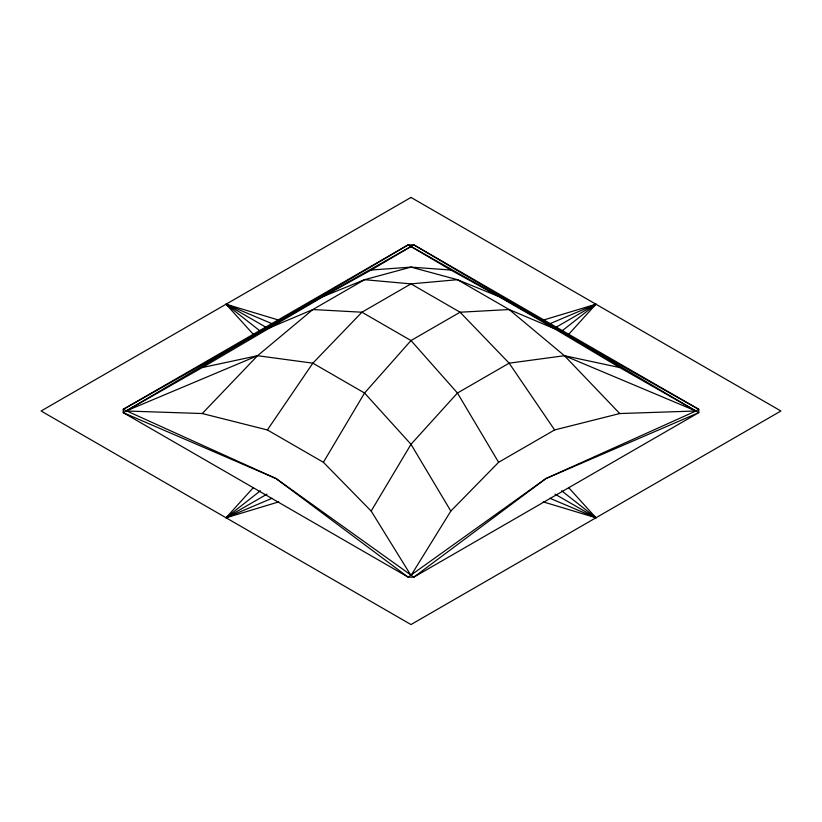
<?xml version="1.0" encoding="UTF-8"?>
<svg xmlns="http://www.w3.org/2000/svg" width="822" height="822" viewBox="0 0 822 822"><rect width="100%" height="100%" fill="white"/><g stroke="black" fill="none" stroke-linecap="round" stroke-linejoin="round"><path stroke-width="1.23" d="M323.395 462.293L364.557 393.019L411 340.544L460.073 312.216L509.147 309.545L554.624 328.79L619.747 367.557L698.772 412.644L698.772 409.356L413.846 244.864L408.154 244.864L123.228 409.356L123.228 412.644L408.154 577.136L413.846 577.136L698.772 412.644L545.921 478.568L408.154 577.136L276.079 478.568L123.228 409.356L413.846 244.864L695.915 411L698.772 409.356L408.154 244.864L123.228 412.644L276.079 478.568L413.846 577.136L545.921 478.568L695.915 411L564.447 355.71L509.147 309.545L457.443 279.696L411 267.119L371.174 270.037L323.395 296.444L202.253 367.557L126.085 411L202.253 413.538L267.376 429.947L323.395 462.293L371.174 511.068L411 575.492L450.826 511.068L498.605 462.293L554.624 429.947L619.747 413.538L695.915 411M371.174 511.068L411 444.301L457.443 393.019L509.147 363.17L564.447 355.71L619.747 367.557M267.376 429.947L312.853 363.17L361.927 312.216L411 283.878L457.443 279.696L498.605 296.444L554.624 328.79M278.72 501.893L226.05 517.778L253.423 487.538M568.577 334.462L595.95 304.222L543.28 320.107M202.253 413.538L257.553 355.71L312.853 309.545L364.557 279.696L411 267.119L450.826 270.037L498.605 296.444M272.051 498.286L226.05 517.778L260.348 490.806M561.652 331.194L595.95 304.222L549.949 323.714M371.174 270.037L411 246.508L450.826 270.037M226.05 517.778L266.955 494.166M555.045 327.834L595.95 304.222M267.376 328.79L312.853 309.545L361.927 312.216L411 340.544L457.443 393.019L498.605 462.293M126.085 411L257.553 355.71L312.853 363.17L364.557 393.019L411 444.301L450.826 511.068M323.395 296.444L364.557 279.696L411 283.878L460.073 312.216L509.147 363.17L554.624 429.947M202.253 367.557L257.553 355.71M253.423 334.462L226.05 304.222L278.72 320.107M543.28 501.893L595.95 517.778L568.577 487.538M260.348 331.194L226.05 304.222L272.051 323.714M549.949 498.286L595.95 517.778L561.652 490.806M226.05 304.222L266.955 327.834M555.045 494.166L595.95 517.778M564.447 355.71L619.747 413.538M411 197.444L41.1 411L411 624.556L780.9 411L411 197.444"/></g></svg>
